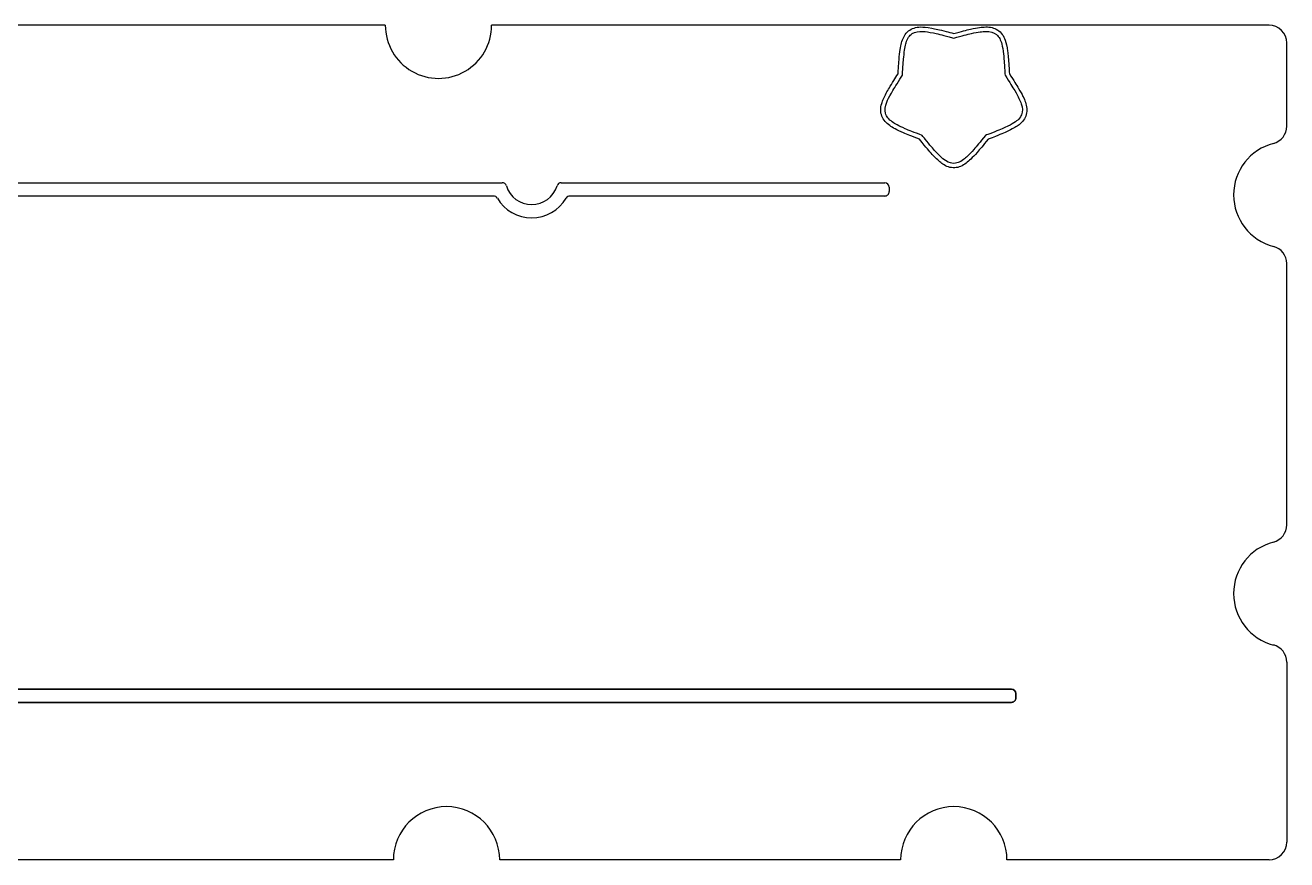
# Model space of a CAD drawing. Header units: millimetres. Extents: x -285 to -1, y 5 to 99.
# Drawn here: x -142.9 to -0.5, y 4.6 to 98.8 of the extents above; entities that cross this region are included whole.
import ezdxf

# ---------------------------------------------------------------- set-up
doc = ezdxf.new("R2010")
doc.units = ezdxf.units.MM
doc.layers.get('0').update_dxf_attribs({"linetype": 'CONTINUOUS'})

msp = doc.modelspace()

# ---------------------------------------------------------------- linework, layer by layer
for p, q in [((-102.23, 98.77), (-181.74, 98.77)), ((-2.51, 98.77), (-90.23, 98.77)), ((-0.51, 87.37), (-0.51, 96.77)), ((-196.69, 80.99), (-89.05, 80.99)), ((-196.69, 80.99), (-89.05, 80.99)), ((-82.37, 80.99), (-45.87, 80.99)), ((-82.37, 80.99), (-45.87, 80.99)), ((-45.37, 80.49), (-45.37, 79.99)), ((-45.37, 80.49), (-45.37, 79.99)), ((-90.02, 79.49), (-195.72, 79.49)), ((-90.02, 79.49), (-195.72, 79.49)), ((-45.87, 79.49), (-81.4, 79.49)), ((-45.87, 79.49), (-81.4, 79.49)), ((-0.51, 42.37), (-0.51, 71.87)), ((-0.51, 26.88), (-0.51, 6.57)), ((-0.51, 26.88), (-0.51, 6.57)), ((-101.32, 4.57), (-184.4, 4.57)), ((-44.08, 4.57), (-89.32, 4.57)), ((-2.51, 4.57), (-32.08, 4.57))]:
    msp.add_line(p, q)
for points in [[(-246.92, 23.84), (-31.58, 23.84, -0.414213), (-31.08, 23.34), (-31.08, 22.84, -0.414214), (-31.58, 22.34), (-246.92, 22.34, -0.414214), (-247.42, 22.84), (-247.42, 23.34, -0.414214)], [(-31.08, 23.34, 0.414213), (-31.58, 23.84), (-246.92, 23.84, 0.414214), (-247.42, 23.34), (-247.42, 22.84, 0.414214), (-246.92, 22.34), (-31.58, 22.34, 0.414214), (-31.08, 22.84)]]:
    msp.add_lwpolyline(points, format="xyb", close=True)
for centre, radius, start, end in [((-96.23, 98.77), 6, -180.0053, 0.0053), ((-2.51, 96.77), 2, 0, 90), ((-2.51, 96.77), 2, 0, 90), ((-2.51, 87.37), 2, 284.4774, 359.9996), ((-0.51, 79.62), 6, 104.4774, 255.5224), ((-89.05, 80.49), 0.5, 16.9767, 90), ((-89.05, 80.49), 0.5, 16.9767, 90), ((-85.71, 81.51), 2.99, 196.9767, 343.0251), ((-85.71, 81.51), 2.99, 196.9767, 343.0251), ((-82.37, 80.49), 0.5, 90, 163.0251), ((-82.37, 80.49), 0.5, 90, 163.0251), ((-45.87, 80.49), 0.5, 0.0001, 90), ((-45.87, 80.49), 0.5, 0.0001, 90), ((-45.87, 79.99), 0.5, -90, 0.0001), ((-45.87, 79.99), 0.5, -90, 0.0001), ((-90.02, 78.99), 0.5, 30.3079, 90), ((-90.02, 78.99), 0.5, 30.3079, 90), ((-85.71, 81.51), 4.49, 210.3079, 329.6934), ((-85.71, 81.51), 4.49, 210.3079, 329.6934), ((-81.4, 78.99), 0.5, 90, 149.6934), ((-81.4, 78.99), 0.5, 90, 149.6934), ((-2.51, 71.87), 2, -0.0001, 75.5224), ((-2.51, 42.37), 2, -75.5152, 0), ((-2.51, 42.37), 2, -75.5152, 0), ((-0.51, 34.62), 6, 104.4848, 255.5152), ((-0.51, 34.62), 6, 104.4848, 255.5152), ((-2.51, 26.88), 2, 0, 75.5152), ((-2.51, 26.88), 2, 0, 75.5152), ((-95.32, 4.57), 6, 0, 180), ((-38.08, 4.57), 6, 0, 180), ((-2.51, 6.57), 2, -90, 0), ((-2.51, 6.57), 2, -90, 0)]:
    msp.add_arc(centre, radius, start, end)
for points, knots in [([(-44.36, 93.28), (-44.31, 94.21), (-44.27, 94.76), (-44.23, 95.21), (-44.15, 96.06), (-44.07, 96.52), (-43.94, 96.93), (-43.79, 97.41), (-43.57, 97.81), (-43.2, 98.12), (-42.82, 98.42), (-42.35, 98.55), (-41.86, 98.57), (-41.51, 98.58), (-41.13, 98.54), (-40.57, 98.44), (-40.17, 98.37), (-39.7, 98.26), (-38.94, 98.07), (-38.69, 98), (-38.41, 97.93), (-38.08, 97.84)], [0.0081316, 0.0081316, 0.0081316, 0.0081316, 0.093026, 0.093026, 0.093026, 0.2523277, 0.2523277, 0.2523277, 0.43574, 0.43574, 0.43574, 0.6231249, 0.6231249, 0.6231249, 0.7602229, 0.7602229, 0.7602229, 0.8577943, 0.8577943, 0.8577943, 0.889202, 0.889202, 0.889202, 0.889202]), ([(-44.36, 93.28), (-44.31, 94.21), (-44.27, 94.76), (-44.23, 95.21), (-44.15, 96.06), (-44.07, 96.52), (-43.94, 96.93), (-43.79, 97.41), (-43.57, 97.81), (-43.2, 98.12), (-42.82, 98.42), (-42.35, 98.55), (-41.86, 98.57), (-41.51, 98.58), (-41.13, 98.54), (-40.57, 98.44), (-40.17, 98.37), (-39.7, 98.26), (-38.94, 98.07), (-38.69, 98), (-38.41, 97.93), (-38.08, 97.84)], [0.0081316, 0.0081316, 0.0081316, 0.0081316, 0.093026, 0.093026, 0.093026, 0.2523277, 0.2523277, 0.2523277, 0.43574, 0.43574, 0.43574, 0.6231249, 0.6231249, 0.6231249, 0.7602229, 0.7602229, 0.7602229, 0.8577943, 0.8577943, 0.8577943, 0.889202, 0.889202, 0.889202, 0.889202]), ([(-38.08, 97.84), (-37.19, 98.08), (-36.65, 98.22), (-36.21, 98.32), (-35.37, 98.5), (-34.91, 98.56), (-34.48, 98.57), (-33.98, 98.58), (-33.53, 98.49), (-33.13, 98.23), (-32.72, 97.97), (-32.45, 97.56), (-32.28, 97.1), (-32.16, 96.76), (-32.08, 96.39), (-32.01, 95.83), (-31.95, 95.43), (-31.91, 94.95), (-31.86, 94.16), (-31.84, 93.91), (-31.83, 93.62), (-31.81, 93.28)], [-0.889202, -0.889202, -0.889202, -0.889202, -0.8042955, -0.8042955, -0.8042955, -0.6449944, -0.6449944, -0.6449944, -0.4615825, -0.4615825, -0.4615825, -0.2741971, -0.2741971, -0.2741971, -0.1370985, -0.1370985, -0.1370985, -0.0395265, -0.0395265, -0.0395265, -0.0081316, -0.0081316, -0.0081316, -0.0081316]), ([(-38.08, 97.84), (-37.19, 98.08), (-36.65, 98.22), (-36.21, 98.32), (-35.37, 98.5), (-34.91, 98.56), (-34.48, 98.57), (-33.98, 98.58), (-33.53, 98.49), (-33.13, 98.23), (-32.72, 97.97), (-32.45, 97.56), (-32.28, 97.1), (-32.16, 96.76), (-32.08, 96.39), (-32.01, 95.83), (-31.95, 95.43), (-31.91, 94.95), (-31.86, 94.16), (-31.84, 93.91), (-31.83, 93.62), (-31.81, 93.28)], [-0.889202, -0.889202, -0.889202, -0.889202, -0.8042955, -0.8042955, -0.8042955, -0.6449944, -0.6449944, -0.6449944, -0.4615825, -0.4615825, -0.4615825, -0.2741971, -0.2741971, -0.2741971, -0.1370985, -0.1370985, -0.1370985, -0.0395265, -0.0395265, -0.0395265, -0.0081316, -0.0081316, -0.0081316, -0.0081316]), ([(-43.87, 93.12), (-43.82, 94.13), (-43.78, 94.7), (-43.73, 95.17), (-43.65, 96), (-43.57, 96.43), (-43.46, 96.79), (-43.31, 97.27), (-43.1, 97.61), (-42.76, 97.82), (-42.43, 98.03), (-42.05, 98.09), (-41.53, 98.06), (-41.24, 98.05), (-40.9, 98), (-40.39, 97.9), (-39.97, 97.81), (-39.46, 97.69), (-38.61, 97.46), (-38.45, 97.42), (-38.27, 97.37), (-38.08, 97.32)], [0.0040023, 0.0040023, 0.0040023, 0.0040023, 0.092977, 0.092977, 0.092977, 0.2530701, 0.2530701, 0.2530701, 0.4639777, 0.4639777, 0.4639777, 0.6673114, 0.6673114, 0.6673114, 0.7823161, 0.7823161, 0.7823161, 0.875819, 0.875819, 0.875819, 0.8933248, 0.8933248, 0.8933248, 0.8933248]), ([(-43.87, 93.12), (-43.82, 94.13), (-43.78, 94.7), (-43.73, 95.17), (-43.65, 96), (-43.57, 96.43), (-43.46, 96.79), (-43.31, 97.27), (-43.1, 97.61), (-42.76, 97.82), (-42.43, 98.03), (-42.05, 98.09), (-41.53, 98.06), (-41.24, 98.05), (-40.9, 98), (-40.39, 97.9), (-39.97, 97.81), (-39.46, 97.69), (-38.61, 97.46), (-38.45, 97.42), (-38.27, 97.37), (-38.08, 97.32)], [0.0040023, 0.0040023, 0.0040023, 0.0040023, 0.092977, 0.092977, 0.092977, 0.2530701, 0.2530701, 0.2530701, 0.4639777, 0.4639777, 0.4639777, 0.6673114, 0.6673114, 0.6673114, 0.7823161, 0.7823161, 0.7823161, 0.875819, 0.875819, 0.875819, 0.8933248, 0.8933248, 0.8933248, 0.8933248]), ([(-38.08, 97.32), (-37.11, 97.59), (-36.55, 97.73), (-36.1, 97.83), (-35.28, 98.01), (-34.85, 98.06), (-34.47, 98.07), (-33.97, 98.08), (-33.58, 97.98), (-33.27, 97.72), (-32.97, 97.47), (-32.79, 97.13), (-32.66, 96.63), (-32.59, 96.34), (-32.53, 96), (-32.47, 95.49), (-32.42, 95.06), (-32.38, 94.54), (-32.33, 93.66), (-32.32, 93.5), (-32.31, 93.32), (-32.3, 93.12)], [-0.8933248, -0.8933248, -0.8933248, -0.8933248, -0.8043445, -0.8043445, -0.8043445, -0.6442522, -0.6442522, -0.6442522, -0.4333501, -0.4333501, -0.4333501, -0.230015, -0.230015, -0.230015, -0.1150075, -0.1150075, -0.1150075, -0.0215037, -0.0215037, -0.0215037, -0.0040023, -0.0040023, -0.0040023, -0.0040023]), ([(-38.08, 97.32), (-37.11, 97.59), (-36.55, 97.73), (-36.1, 97.83), (-35.28, 98.01), (-34.85, 98.06), (-34.47, 98.07), (-33.97, 98.08), (-33.58, 97.98), (-33.27, 97.72), (-32.97, 97.47), (-32.79, 97.13), (-32.66, 96.63), (-32.59, 96.34), (-32.53, 96), (-32.47, 95.49), (-32.42, 95.06), (-32.38, 94.54), (-32.33, 93.66), (-32.32, 93.5), (-32.31, 93.32), (-32.3, 93.12)], [-0.8933248, -0.8933248, -0.8933248, -0.8933248, -0.8043445, -0.8043445, -0.8043445, -0.6442522, -0.6442522, -0.6442522, -0.4333501, -0.4333501, -0.4333501, -0.230015, -0.230015, -0.230015, -0.1150075, -0.1150075, -0.1150075, -0.0215037, -0.0215037, -0.0215037, -0.0040023, -0.0040023, -0.0040023, -0.0040023]), ([(-41.96, 85.91), (-42.83, 86.24), (-43.34, 86.45), (-43.76, 86.63), (-44.54, 86.97), (-44.95, 87.19), (-45.31, 87.44), (-45.71, 87.72), (-46.03, 88.06), (-46.2, 88.5), (-46.38, 88.96), (-46.35, 89.45), (-46.22, 89.92), (-46.12, 90.26), (-45.97, 90.61), (-45.7, 91.11), (-45.5, 91.46), (-45.26, 91.88), (-44.84, 92.54), (-44.7, 92.76), (-44.54, 93), (-44.36, 93.28)], [0.0081242, 0.0081242, 0.0081242, 0.0081242, 0.0930043, 0.0930043, 0.0930043, 0.2522611, 0.2522611, 0.2522611, 0.4355936, 0.4355936, 0.4355936, 0.6228768, 0.6228768, 0.6228768, 0.7598453, 0.7598453, 0.7598453, 0.8573902, 0.8573902, 0.8573902, 0.8886786, 0.8886786, 0.8886786, 0.8886786]), ([(-41.96, 85.91), (-42.83, 86.24), (-43.34, 86.45), (-43.76, 86.63), (-44.54, 86.97), (-44.95, 87.19), (-45.31, 87.44), (-45.71, 87.72), (-46.03, 88.06), (-46.2, 88.5), (-46.38, 88.96), (-46.35, 89.45), (-46.22, 89.92), (-46.12, 90.26), (-45.97, 90.61), (-45.7, 91.11), (-45.5, 91.46), (-45.26, 91.88), (-44.84, 92.54), (-44.7, 92.76), (-44.54, 93), (-44.36, 93.28)], [0.0081242, 0.0081242, 0.0081242, 0.0081242, 0.0930043, 0.0930043, 0.0930043, 0.2522611, 0.2522611, 0.2522611, 0.4355936, 0.4355936, 0.4355936, 0.6228768, 0.6228768, 0.6228768, 0.7598453, 0.7598453, 0.7598453, 0.8573902, 0.8573902, 0.8573902, 0.8886786, 0.8886786, 0.8886786, 0.8886786]), ([(-41.66, 86.33), (-42.6, 86.68), (-43.13, 86.9), (-43.56, 87.09), (-44.33, 87.42), (-44.71, 87.63), (-45.02, 87.85), (-45.43, 88.14), (-45.68, 88.44), (-45.78, 88.84), (-45.88, 89.21), (-45.82, 89.59), (-45.63, 90.08), (-45.53, 90.35), (-45.38, 90.66), (-45.12, 91.11), (-44.91, 91.48), (-44.64, 91.93), (-44.16, 92.67), (-44.07, 92.81), (-43.97, 92.96), (-43.87, 93.12)], [0.0039987, 0.0039987, 0.0039987, 0.0039987, 0.0929553, 0.0929553, 0.0929553, 0.2530028, 0.2530028, 0.2530028, 0.4638343, 0.4638343, 0.4638343, 0.667058, 0.667058, 0.667058, 0.7819359, 0.7819359, 0.7819359, 0.8754113, 0.8754113, 0.8754113, 0.8928099, 0.8928099, 0.8928099, 0.8928099]), ([(-41.66, 86.33), (-42.6, 86.68), (-43.13, 86.9), (-43.56, 87.09), (-44.33, 87.42), (-44.71, 87.63), (-45.02, 87.85), (-45.43, 88.14), (-45.68, 88.44), (-45.78, 88.84), (-45.88, 89.21), (-45.82, 89.59), (-45.63, 90.08), (-45.53, 90.35), (-45.38, 90.66), (-45.12, 91.11), (-44.91, 91.48), (-44.64, 91.93), (-44.16, 92.67), (-44.07, 92.81), (-43.97, 92.96), (-43.87, 93.12)], [0.0039987, 0.0039987, 0.0039987, 0.0039987, 0.0929553, 0.0929553, 0.0929553, 0.2530028, 0.2530028, 0.2530028, 0.4638343, 0.4638343, 0.4638343, 0.667058, 0.667058, 0.667058, 0.7819359, 0.7819359, 0.7819359, 0.8754113, 0.8754113, 0.8754113, 0.8928099, 0.8928099, 0.8928099, 0.8928099]), ([(-32.3, 93.12), (-31.75, 92.28), (-31.45, 91.79), (-31.21, 91.39), (-30.78, 90.67), (-30.6, 90.27), (-30.48, 89.91), (-30.31, 89.44), (-30.29, 89.04), (-30.44, 88.67), (-30.58, 88.31), (-30.85, 88.03), (-31.29, 87.75), (-31.54, 87.59), (-31.84, 87.43), (-32.32, 87.22), (-32.7, 87.04), (-33.19, 86.84), (-34.01, 86.52), (-34.16, 86.46), (-34.33, 86.4), (-34.51, 86.33)], [-0.8928099, -0.8928099, -0.8928099, -0.8928099, -0.8038455, -0.8038455, -0.8038455, -0.6437786, -0.6437786, -0.6437786, -0.4328218, -0.4328218, -0.4328218, -0.2296306, -0.2296306, -0.2296306, -0.1148153, -0.1148153, -0.1148153, -0.0213623, -0.0213623, -0.0213623, -0.0039987, -0.0039987, -0.0039987, -0.0039987]), ([(-32.3, 93.12), (-31.75, 92.28), (-31.45, 91.79), (-31.21, 91.39), (-30.78, 90.67), (-30.6, 90.27), (-30.48, 89.91), (-30.31, 89.44), (-30.29, 89.04), (-30.44, 88.67), (-30.58, 88.31), (-30.85, 88.03), (-31.29, 87.75), (-31.54, 87.59), (-31.84, 87.43), (-32.32, 87.22), (-32.7, 87.04), (-33.19, 86.84), (-34.01, 86.52), (-34.16, 86.46), (-34.33, 86.4), (-34.51, 86.33)], [-0.8928099, -0.8928099, -0.8928099, -0.8928099, -0.8038455, -0.8038455, -0.8038455, -0.6437786, -0.6437786, -0.6437786, -0.4328218, -0.4328218, -0.4328218, -0.2296306, -0.2296306, -0.2296306, -0.1148153, -0.1148153, -0.1148153, -0.0213623, -0.0213623, -0.0213623, -0.0039987, -0.0039987, -0.0039987, -0.0039987]), ([(-31.81, 93.28), (-31.3, 92.51), (-31.01, 92.04), (-30.78, 91.64), (-30.34, 90.91), (-30.14, 90.49), (-30, 90.08), (-29.84, 89.61), (-29.78, 89.15), (-29.91, 88.69), (-30.03, 88.22), (-30.34, 87.84), (-30.72, 87.54), (-31.01, 87.32), (-31.34, 87.13), (-31.85, 86.88), (-32.21, 86.71), (-32.65, 86.51), (-33.39, 86.22), (-33.62, 86.13), (-33.89, 86.03), (-34.21, 85.91)], [-0.8886786, -0.8886786, -0.8886786, -0.8886786, -0.8037964, -0.8037964, -0.8037964, -0.6445261, -0.6445261, -0.6445261, -0.4611844, -0.4611844, -0.4611844, -0.2739123, -0.2739123, -0.2739123, -0.1369561, -0.1369561, -0.1369561, -0.0394248, -0.0394248, -0.0394248, -0.0081242, -0.0081242, -0.0081242, -0.0081242]), ([(-31.81, 93.28), (-31.3, 92.51), (-31.01, 92.04), (-30.78, 91.64), (-30.34, 90.91), (-30.14, 90.49), (-30, 90.08), (-29.84, 89.61), (-29.78, 89.15), (-29.91, 88.69), (-30.03, 88.22), (-30.34, 87.84), (-30.72, 87.54), (-31.01, 87.32), (-31.34, 87.13), (-31.85, 86.88), (-32.21, 86.71), (-32.65, 86.51), (-33.39, 86.22), (-33.62, 86.13), (-33.89, 86.03), (-34.21, 85.91)], [-0.8886786, -0.8886786, -0.8886786, -0.8886786, -0.8037964, -0.8037964, -0.8037964, -0.6445261, -0.6445261, -0.6445261, -0.4611844, -0.4611844, -0.4611844, -0.2739123, -0.2739123, -0.2739123, -0.1369561, -0.1369561, -0.1369561, -0.0394248, -0.0394248, -0.0394248, -0.0081242, -0.0081242, -0.0081242, -0.0081242]), ([(-34.21, 85.91), (-34.79, 85.19), (-35.14, 84.76), (-35.45, 84.42), (-36.01, 83.78), (-36.35, 83.46), (-36.69, 83.2), (-37.09, 82.9), (-37.51, 82.7), (-37.98, 82.68), (-38.47, 82.65), (-38.93, 82.82), (-39.33, 83.1), (-39.63, 83.3), (-39.91, 83.55), (-40.3, 83.96), (-40.58, 84.25), (-40.9, 84.62), (-41.41, 85.23), (-41.57, 85.42), (-41.75, 85.64), (-41.96, 85.91)], [0.0081245, 0.0081245, 0.0081245, 0.0081245, 0.0930074, 0.0930074, 0.0930074, 0.2522781, 0.2522781, 0.2522781, 0.4356435, 0.4356435, 0.4356435, 0.6229744, 0.6229744, 0.6229744, 0.7600205, 0.7600205, 0.7600205, 0.857569, 0.857569, 0.857569, 0.8889419, 0.8889419, 0.8889419, 0.8889419]), ([(-34.21, 85.91), (-34.79, 85.19), (-35.14, 84.76), (-35.45, 84.42), (-36.01, 83.78), (-36.35, 83.46), (-36.69, 83.2), (-37.09, 82.9), (-37.51, 82.7), (-37.98, 82.68), (-38.47, 82.65), (-38.93, 82.82), (-39.33, 83.1), (-39.63, 83.3), (-39.91, 83.55), (-40.3, 83.96), (-40.58, 84.25), (-40.9, 84.62), (-41.41, 85.23), (-41.57, 85.42), (-41.75, 85.64), (-41.96, 85.91)], [0.0081245, 0.0081245, 0.0081245, 0.0081245, 0.0930074, 0.0930074, 0.0930074, 0.2522781, 0.2522781, 0.2522781, 0.4356435, 0.4356435, 0.4356435, 0.6229744, 0.6229744, 0.6229744, 0.7600205, 0.7600205, 0.7600205, 0.857569, 0.857569, 0.857569, 0.8889419, 0.8889419, 0.8889419, 0.8889419]), ([(-34.51, 86.33), (-35.14, 85.54), (-35.51, 85.1), (-35.82, 84.75), (-36.38, 84.12), (-36.69, 83.82), (-37, 83.6), (-37.4, 83.3), (-37.77, 83.15), (-38.17, 83.18), (-38.56, 83.2), (-38.9, 83.37), (-39.31, 83.7), (-39.53, 83.89), (-39.78, 84.13), (-40.13, 84.51), (-40.42, 84.83), (-40.76, 85.22), (-41.32, 85.91), (-41.42, 86.04), (-41.53, 86.17), (-41.66, 86.33)], [0.0039988, 0.0039988, 0.0039988, 0.0039988, 0.0929585, 0.0929585, 0.0929585, 0.2530208, 0.2530208, 0.2530208, 0.4638917, 0.4638917, 0.4638917, 0.6671668, 0.6671668, 0.6671668, 0.7821167, 0.7821167, 0.7821167, 0.8755957, 0.8755957, 0.8755957, 0.8930677, 0.8930677, 0.8930677, 0.8930677]), ([(-34.51, 86.33), (-35.14, 85.54), (-35.51, 85.1), (-35.82, 84.75), (-36.38, 84.12), (-36.69, 83.82), (-37, 83.6), (-37.4, 83.3), (-37.77, 83.15), (-38.17, 83.18), (-38.56, 83.2), (-38.9, 83.37), (-39.31, 83.7), (-39.53, 83.89), (-39.78, 84.13), (-40.13, 84.51), (-40.42, 84.83), (-40.76, 85.22), (-41.32, 85.91), (-41.42, 86.04), (-41.53, 86.17), (-41.66, 86.33)], [0.0039988, 0.0039988, 0.0039988, 0.0039988, 0.0929585, 0.0929585, 0.0929585, 0.2530208, 0.2530208, 0.2530208, 0.4638917, 0.4638917, 0.4638917, 0.6671668, 0.6671668, 0.6671668, 0.7821167, 0.7821167, 0.7821167, 0.8755957, 0.8755957, 0.8755957, 0.8930677, 0.8930677, 0.8930677, 0.8930677])]:
    msp.add_open_spline(points, degree=3, knots=knots)

doc.saveas('drawing.dxf')
